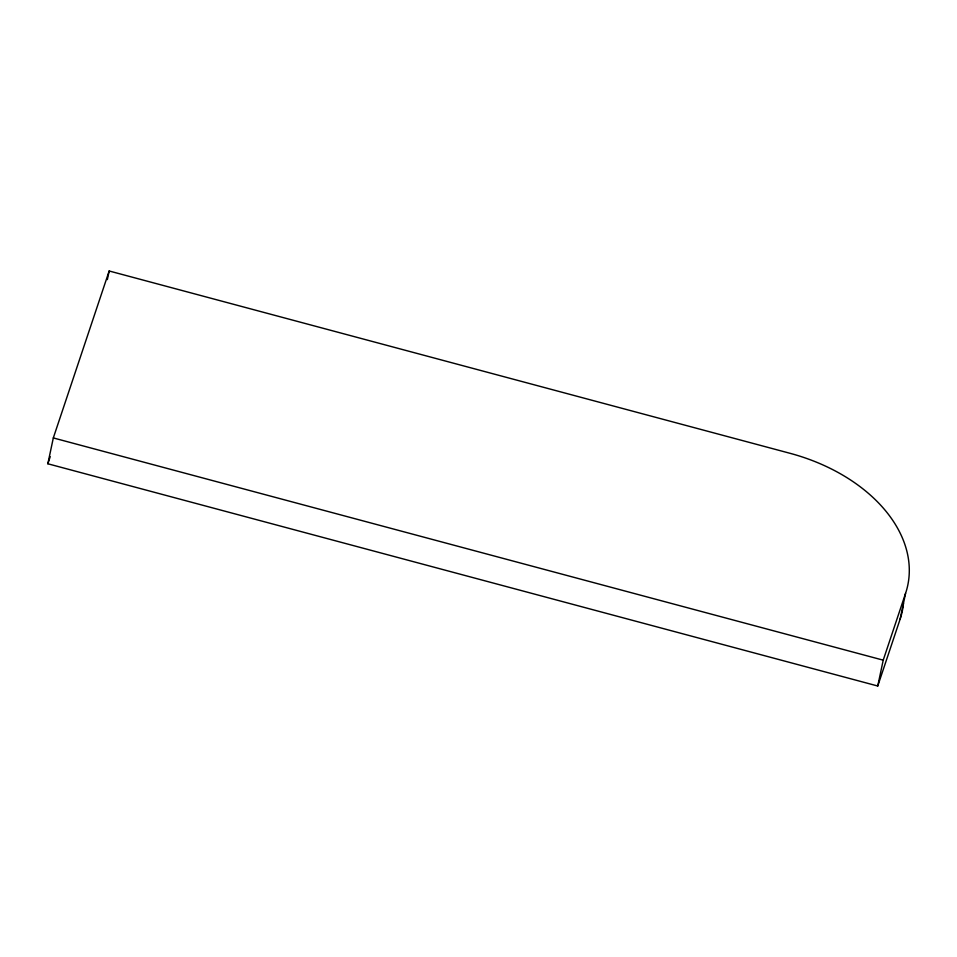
<?xml version="1.0" encoding="UTF-8"?>
<svg xmlns="http://www.w3.org/2000/svg" width="957" height="957" viewBox="0 0 957 957"><rect width="100%" height="100%" fill="white"/><g stroke="black" fill="none" stroke-linecap="round" stroke-linejoin="round"><path stroke-width="1.44" d="M47.85 463.774L53.317 437.935L109.17 270.987L789.992 453.295A154.591 105.258 11.9 0 1 905.561 593.388L900.094 619.239L877.748 686.013L47.85 463.774L50.219 456.704M107.351 279.6L109.17 270.987M877.748 686.013L883.215 660.163L905.561 593.388M53.317 437.935L883.215 660.163M903.492 603.077A154.591 105.258 11.9 0 1 900.094 619.239"/></g></svg>
